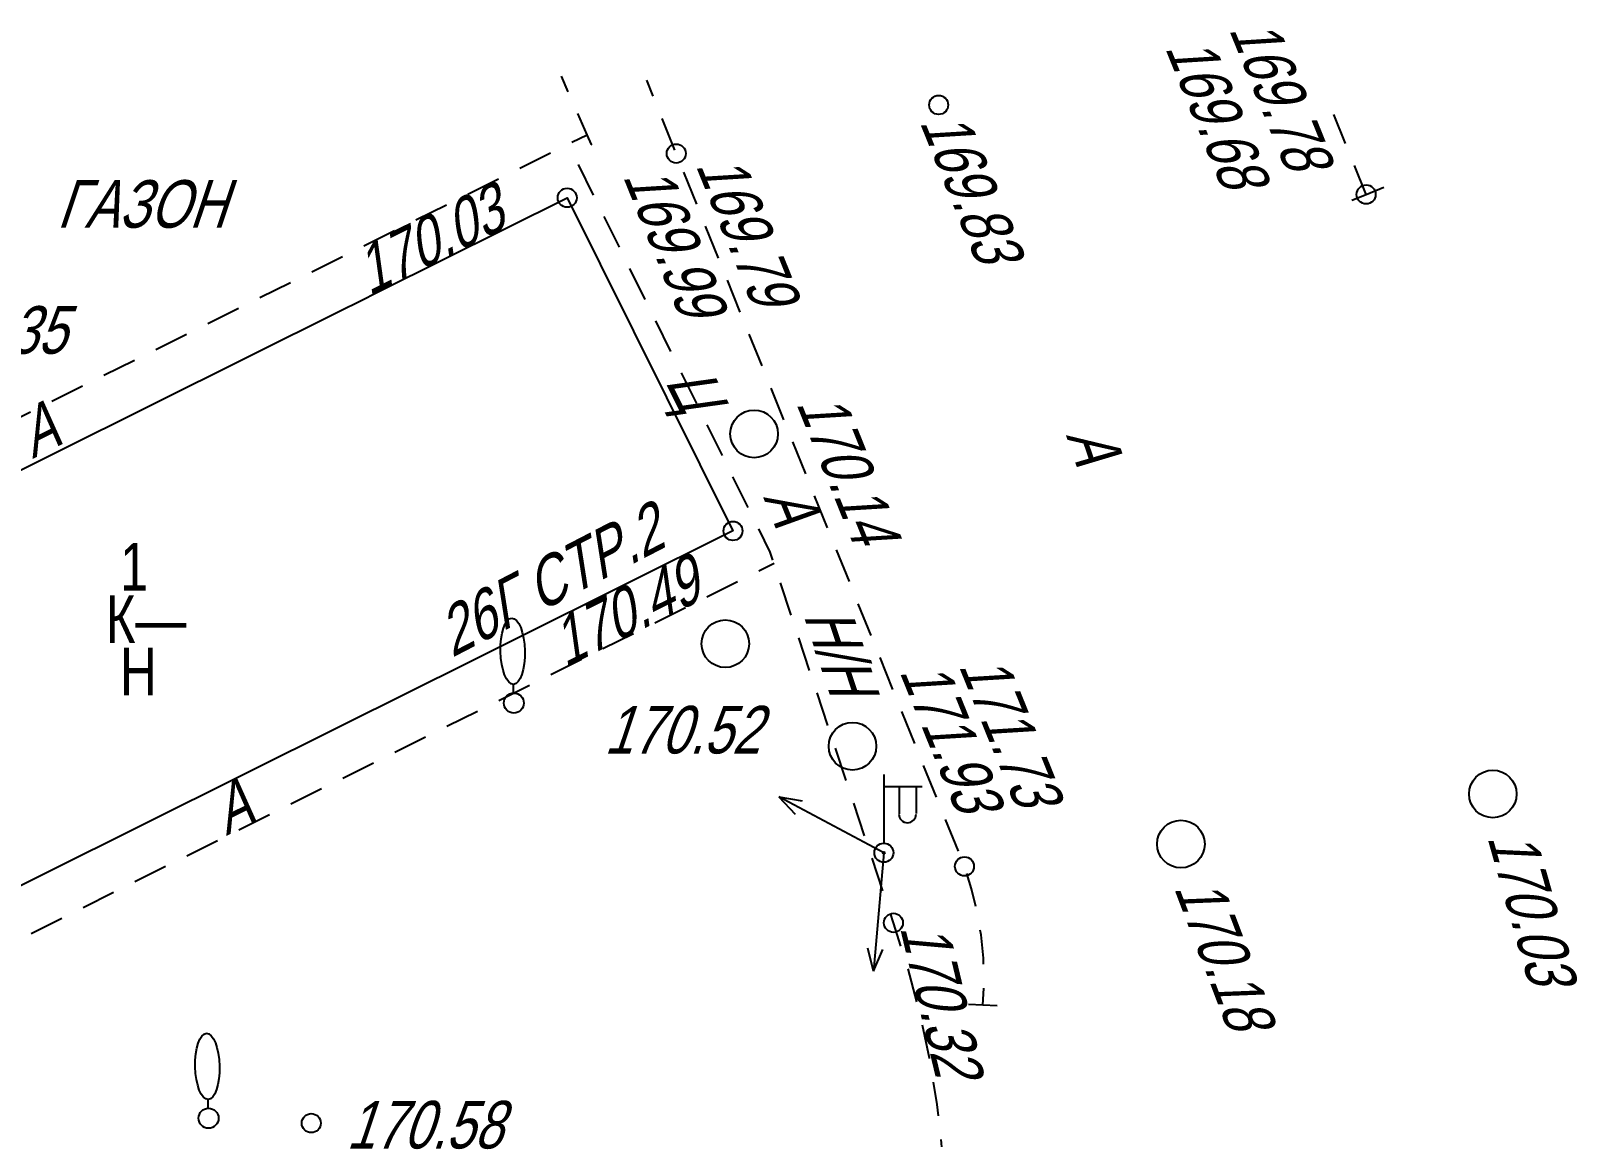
# Model space of a CAD drawing. Header units: metres. Extents: x -584 to -429, y 22748 to 22926.
# Drawn here: x -506.55 to -474.05, y 22902.79 to 22926.02 of the extents above; entities that cross this region are included whole.
import ezdxf
from ezdxf.enums import TextEntityAlignment as Align

# ---------------------------------------------------------------- set-up
doc = ezdxf.new("R2010")
doc.units = ezdxf.units.M
doc.header["$MEASUREMENT"] = 0
for name, color, linetype, lineweight in [('Внутреннее заполнение', 7, 'Continuous', 25), ('Горизонтали', 7, 'Continuous', 25), ('Граница улицы', 7, 'Continuous', 25), ('Здания', 7, 'Continuous', 25), ('Колодцы', 7, 'Continuous', 25), ('Леса и газоны', 7, 'Continuous', 25), ('Номер дома', 7, 'Continuous', 25), ('Отдельно стоящее дерево', 7, 'Continuous', 25), ('Фонари', 7, 'Continuous', 25), ('Части зданий', 7, 'Continuous', 25)]:
    doc.layers.add(name, color=color, linetype=linetype, lineweight=lineweight)
doc.styles.add('Style-RUSSIAN_1251', font='RUSSIAN_1251.shx')
doc.styles.add('Style-RUSSIAN_1251 I 0.32289', font='RUSSIAN_1251.shx', dxfattribs={"oblique": 18.5})

# ---------------------------------------------------------------- blocks, each defined once
blk = doc.blocks.new('PIKET')
at = {"layer": 'Горизонтали', "color": 7, "linetype": 'Continuous', "lineweight": 25}
blk.add_arc((0, 0), 0.2, 0, 360, dxfattribs=at)
blk = doc.blocks.new('KOLOD')
at = {"layer": 'Колодцы', "color": 7, "linetype": 'Continuous', "lineweight": 25}
blk.add_arc((0, 0), 0.5, 0, 360, dxfattribs=at)
blk = doc.blocks.new('STRFON')
at = {"layer": 'Фонари', "color": 7, "linetype": 'Continuous', "lineweight": 25, "flags": 128}
for points in [[(0, 0), (2.5, 0)], [(2.5, 0), (2.024, -0.156)], [(2.5, 0), (2.025, 0.157)]]:
    blk.add_lwpolyline(points, dxfattribs=at)
blk = doc.blocks.new('STRFON_1')
at = {"layer": 'Фонари', "color": 7, "linetype": 'Continuous', "lineweight": 25, "flags": 128}
for points in [[(2.5, 0), (2.025, 0.157)], [(0, 0), (2.5, 0)], [(2.5, 0), (2.025, -0.156)]]:
    blk.add_lwpolyline(points, dxfattribs=at)
blk = doc.blocks.new('KOLOD_1')
at = {"layer": 'Колодцы', "color": 7, "linetype": 'Continuous', "lineweight": 25}
blk.add_arc((0, 0), 0.5, 0, 360, dxfattribs=at)
blk = doc.blocks.new('PIKET_5')
at = {"layer": 'Горизонтали', "color": 7, "linetype": 'Continuous', "lineweight": 25}
blk.add_arc((0, 0), 0.2, 0, 360, dxfattribs=at)
blk = doc.blocks.new('PIKET_6')
at = {"layer": 'Горизонтали', "color": 7, "linetype": 'Continuous', "lineweight": 25}
blk.add_arc((0, 0), 0.2, 0, 360, dxfattribs=at)
blk = doc.blocks.new('PIKET_8')
at = {"layer": 'Горизонтали', "color": 7, "linetype": 'Continuous', "lineweight": 25}
blk.add_arc((0, 0), 0.2, 0, 360, dxfattribs=at)
blk = doc.blocks.new('PIKET_9')
at = {"layer": 'Горизонтали', "color": 7, "linetype": 'Continuous', "lineweight": 25}
blk.add_arc((0, 0), 0.2, 0, 360, dxfattribs=at)
blk = doc.blocks.new('PIKET_13')
at = {"layer": 'Горизонтали', "color": 7, "linetype": 'Continuous', "lineweight": 25}
blk.add_arc((0, 0), 0.2, 0, 360, dxfattribs=at)
blk = doc.blocks.new('msdElementTypeLineString_1')
at = {"layer": 'Граница улицы', "color": 7, "linetype": 'Continuous', "lineweight": 25}
for p, q in [((0.135, 19.084), (0.001, 19.419)), ((0.59, 17.95), (0.322, 18.62)), ((1.048, 16.818), (0.778, 17.487)), ((1.506, 15.686), (1.236, 16.355)), ((1.964, 14.554), (1.694, 15.222)), ((2.423, 13.421), (2.152, 14.09)), ((2.881, 12.289), (2.61, 12.958)), ((3.339, 11.157), (3.068, 11.826)), ((3.797, 10.025), (3.526, 10.693)), ((4.255, 8.893), (3.984, 9.561)), ((4.713, 7.76), (4.442, 8.429)), ((5.171, 6.628), (4.9, 7.297)), ((5.629, 5.496), (5.358, 6.165)), ((6.087, 4.364), (5.816, 5.032)), ((6.545, 3.231), (6.275, 3.9)), ((7.061, 0), (7.077, 0.36))]:
    blk.add_line(p, q, dxfattribs=at)
at = {"layer": 'Граница улицы', "color": 7, "linetype": 'Continuous', "lineweight": 25, "flags": 128}
for points in [[(6.914, 2.069), (6.823, 2.446), (6.721, 2.764)], [(7.073, 0.86), (7.07, 0.985), (7.022, 1.478), (7.005, 1.578)]]:
    blk.add_lwpolyline(points, dxfattribs=at)
blk = doc.blocks.new('FONAR5')
at = {"layer": 'Фонари', "color": 7, "linetype": 'Continuous', "lineweight": 25}
for p, q in [((0.003, 0.2), (0.003, 1.641)), ((0.017, 1.388), (0.805, 1.388)), ((0.322, 1.371), (0.322, 0.816)), ((0.676, 1.378), (0.676, 0.823))]:
    blk.add_line(p, q, dxfattribs=at)
for centre, radius, start, end in [((0.496, 0.809), 0.181, 180, 0), ((0, 0), 0.2, 0, 360), ((0, 0), 0.02, 0, 360)]:
    blk.add_arc(centre, radius, start, end, dxfattribs=at)
blk = doc.blocks.new('KOLOD_3')
at = {"layer": 'Колодцы', "color": 7, "linetype": 'Continuous', "lineweight": 25}
blk.add_arc((0, 0), 0.5, 0, 360, dxfattribs=at)
blk = doc.blocks.new('KOLOD_5')
at = {"layer": 'Колодцы', "color": 7, "linetype": 'Continuous', "lineweight": 25}
blk.add_arc((0, 0), 0.5, 0, 360, dxfattribs=at)
blk = doc.blocks.new('KOLOD_6')
at = {"layer": 'Колодцы', "color": 7, "linetype": 'Continuous', "lineweight": 25}
blk.add_arc((0, 0), 0.5, 0, 360, dxfattribs=at)
blk = doc.blocks.new('msdElementTypeLineString_5')
at = {"layer": 'Граница улицы', "color": 7, "linetype": 'Continuous', "lineweight": 25}
for p, q in [((0.247, 1.071), (0.001, 1.679)), ((0.682, 0), (0.435, 0.608))]:
    blk.add_line(p, q, dxfattribs=at)
blk = doc.blocks.new('PIKET_85')
at = {"layer": 'Горизонтали', "color": 7, "linetype": 'Continuous', "lineweight": 25}
blk.add_arc((0, 0), 0.2, 0, 360, dxfattribs=at)
blk = doc.blocks.new('DEREVO_226')
at = {"layer": 'Отдельно стоящее дерево', "color": 7, "linetype": 'Continuous', "lineweight": 25, "flags": 128}
blk.add_lwpolyline([(-0.007, 0.21), (-0.007, 0.393)], dxfattribs=at)
at = {"layer": 'Отдельно стоящее дерево', "color": 7, "linetype": 'Continuous', "lineweight": 25}
blk.add_arc((0, 0), 0.21, 0, 359.99999, dxfattribs=at)
blk.add_ellipse((-0.0255, 1.088), major_axis=(-0.0185, 0.695), ratio=0.3698286, dxfattribs=at)
blk = doc.blocks.new('DEREVO_227')
at = {"layer": 'Отдельно стоящее дерево', "color": 7, "linetype": 'Continuous', "lineweight": 25, "flags": 128}
blk.add_lwpolyline([(-0.007, 0.21), (-0.007, 0.393)], dxfattribs=at)
at = {"layer": 'Отдельно стоящее дерево', "color": 7, "linetype": 'Continuous', "lineweight": 25}
blk.add_arc((0, 0), 0.21, 0, 360, dxfattribs=at)
blk.add_ellipse((-0.025, 1.088), major_axis=(-0.019, 0.695), ratio=0.369829, dxfattribs=at)
blk = doc.blocks.new('PIKET_128')
at = {"layer": 'Горизонтали', "color": 7, "linetype": 'Continuous', "lineweight": 25}
blk.add_arc((0, 0), 0.2, 0, 360, dxfattribs=at)
blk = doc.blocks.new('msdElementTypeLineString_41')
at = {"layer": 'Части зданий', "color": 7, "linetype": 'Continuous', "lineweight": 25}
for p, q in [((22.259, 19.866), (22.581, 20.026)), ((21.167, 19.322), (21.811, 19.643)), ((20.075, 18.779), (20.719, 19.099)), ((18.983, 18.235), (19.627, 18.556)), ((17.891, 17.692), (18.536, 18.012)), ((16.799, 17.148), (17.444, 17.469)), ((15.707, 16.605), (16.352, 16.925)), ((14.615, 16.061), (15.26, 16.382)), ((13.524, 15.518), (14.168, 15.839)), ((12.432, 14.974), (13.076, 15.295)), ((11.34, 14.431), (11.984, 14.752)), ((10.248, 13.887), (10.892, 14.208)), ((9.156, 13.344), (9.8, 13.665)), ((8.064, 12.8), (8.708, 13.121)), ((6.972, 12.257), (7.616, 12.578)), ((5.88, 11.713), (6.524, 12.034)), ((4.788, 11.17), (5.432, 11.491)), ((3.696, 10.626), (4.341, 10.947)), ((26.511, 11.019), (26.188, 10.859)), ((2.604, 10.083), (3.249, 10.404)), ((25.741, 10.636), (25.097, 10.315)), ((24.649, 10.092), (24.005, 9.772)), ((1.512, 9.539), (2.157, 9.86)), ((23.557, 9.549), (22.913, 9.228)), ((0.421, 8.996), (1.065, 9.317)), ((22.465, 9.005), (21.821, 8.685)), ((0.335, 8.115), (0.014, 8.759)), ((21.373, 8.462), (20.729, 8.141)), ((20.281, 7.918), (19.637, 7.598)), ((0.878, 7.023), (0.557, 7.667)), ((19.189, 7.375), (18.545, 7.054)), ((18.097, 6.831), (17.453, 6.511)), ((1.422, 5.931), (1.101, 6.576)), ((17.005, 6.288), (16.361, 5.967)), ((15.914, 5.744), (15.269, 5.424)), ((1.965, 4.839), (1.644, 5.484)), ((14.822, 5.201), (14.177, 4.88)), ((13.73, 4.657), (13.085, 4.337)), ((2.509, 3.747), (2.188, 4.392)), ((12.638, 4.114), (11.994, 3.793)), ((3.052, 2.655), (2.731, 3.3)), ((11.546, 3.57), (10.902, 3.25)), ((10.454, 3.027), (9.81, 2.706)), ((9.362, 2.483), (8.718, 2.163)), ((8.27, 1.94), (7.626, 1.619)), ((7.178, 1.396), (6.534, 1.076)), ((4.139, 0.472), (3.818, 1.116)), ((6.086, 0.853), (5.442, 0.532))]:
    blk.add_line(p, q, dxfattribs=at)
at = {"layer": 'Части зданий', "color": 7, "linetype": 'Continuous', "lineweight": 25, "flags": 128}
for points in [[(3.596, 1.564), (3.533, 1.69), (3.275, 2.208)], [(4.994, 0.309), (4.374, 0), (4.362, 0.024)]]:
    blk.add_lwpolyline(points, dxfattribs=at)
blk = doc.blocks.new('msdElementTypeLineString_52')
at = {"layer": 'Граница улицы', "color": 7, "linetype": 'Continuous', "lineweight": 25}
for p, q in [((0.145, 52.313), (0.001, 52.643)), ((0.677, 50.141), (0.358, 50.787)), ((1.219, 49.048), (0.899, 49.693)), ((1.76, 47.955), (1.44, 48.6)), ((2.301, 46.862), (1.982, 47.507)), ((2.842, 45.769), (2.523, 46.414)), ((3.383, 44.675), (3.064, 45.321)), ((3.925, 43.582), (3.605, 44.227)), ((4.828, 41.322), (4.601, 42.006)), ((5.213, 40.165), (4.986, 40.848)), ((5.598, 39.007), (5.371, 39.69)), ((5.983, 37.85), (5.756, 38.533)), ((6.367, 36.692), (6.14, 37.375)), ((6.752, 35.535), (6.525, 36.218)), ((7.467, 33.203), (7.282, 33.899)), ((7.927, 28.388), (8.065, 29.094)), ((7.693, 27.191), (7.831, 27.897)), ((7.46, 25.993), (7.598, 26.7)), ((7.226, 24.796), (7.364, 25.503)), ((6.993, 23.599), (7.13, 24.305)), ((6.759, 22.402), (6.897, 23.108)), ((6.525, 21.205), (6.663, 21.911)), ((6.292, 20.007), (6.43, 20.714)), ((6.058, 18.81), (6.196, 19.517)), ((5.825, 17.613), (5.962, 18.319)), ((5.591, 16.416), (5.729, 17.122)), ((5.36, 15.218), (5.496, 15.925)), ((5.129, 14.02), (5.265, 14.727)), ((4.898, 12.822), (5.034, 13.529)), ((4.667, 11.625), (4.803, 12.331)), ((4.436, 10.427), (4.572, 11.134)), ((4.205, 9.229), (4.341, 9.936)), ((3.974, 8.031), (4.11, 8.738)), ((3.743, 6.834), (3.879, 7.54)), ((3.512, 5.636), (3.648, 6.343)), ((3.281, 4.438), (3.417, 5.145)), ((3.05, 3.24), (3.186, 3.947)), ((2.819, 2.043), (2.955, 2.749)), ((2.588, 0.845), (2.724, 1.552)), ((2.425, 0.001), (2.493, 0.354))]:
    blk.add_line(p, q, dxfattribs=at)
at = {"layer": 'Граница улицы', "color": 7, "linetype": 'Continuous', "lineweight": 25, "flags": 128}
for points in [[(0.626, 51.196), (0.631, 51.203), (0.539, 51.412), (0.345, 51.855)], [(4.444, 42.48), (4.389, 42.643), (4.146, 43.134)], [(7.131, 34.375), (6.975, 34.864), (6.91, 35.06)], [(7.734, 32.013), (7.733, 32.02), (7.583, 32.717)], [(7.919, 30.808), (7.892, 31.049), (7.815, 31.52)], [(8.033, 29.593), (8.002, 30.073), (7.975, 30.311)]]:
    blk.add_lwpolyline(points, dxfattribs=at)
blk = doc.blocks.new('msdElementTypeTextNode_3')
at = {"layer": 'Здания', "color": 7, "linetype": 'Continuous', "lineweight": 25, "style": 'Style-RUSSIAN_1251', "width": 0.799996}
for s, p in [(' 1 ', (0, 1.1)), ('К—', (0, 0)), (' Н', (0, -1.1))]:
    blk.add_text(s, height=1, dxfattribs=at).set_placement(p, align=Align.MIDDLE_LEFT)

msp = doc.modelspace()

# ---------------------------------------------------------------- linework, layer by layer
at = {"layer": 'Внутреннее заполнение', "color": 7, "linetype": 'Continuous', "lineweight": 25, "flags": 128}
for points in [[(-478.806, 22922.464), (-478.505, 22922.586), (-478.134, 22922.736)], [(-486.254, 22905.55), (-486.554, 22905.563), (-486.854, 22905.576)]]:
    msp.add_lwpolyline(points, dxfattribs=at)
at = {"layer": 'Здания', "color": 7, "linetype": 'Continuous', "lineweight": 25, "flags": 128}
msp.add_lwpolyline([(-497.322, 22912.773), (-500, 22911.441), (-512.564, 22905.187), (-512.628, 22905.155), (-513.023, 22905.95), (-516.11, 22912.151), (-500, 22920.17), (-499.684, 22920.327), (-499.213, 22920.561), (-495.286, 22922.516), (-491.804, 22915.52), (-496.374, 22913.245), (-497.322, 22912.773)], dxfattribs=at)

# ---------------------------------------------------------------- block references
at = {"layer": 'Горизонтали', "color": 7, "linetype": 'Continuous', "lineweight": 25}
for name, p in [('PIKET_128', (-487.484, 22924.464)), ('PIKET_5', (-492.996, 22923.444)), ('PIKET_13', (-478.505, 22922.586)), ('PIKET_9', (-495.286, 22922.516)), ('PIKET', (-491.804, 22915.52)), ('PIKET_6', (-486.942, 22908.477)), ('PIKET_8', (-488.434, 22907.292)), ('PIKET_85', (-500.662, 22903.086))]:
    msp.add_blockref(name, p, dxfattribs=at)
at = {"layer": 'Граница улицы', "color": 7, "linetype": 'Continuous', "lineweight": 25}
for name, p in [('msdElementTypeLineString_52', (-495.409, 22872.428)), ('msdElementTypeLineString_1', (-493.615, 22905.563)), ('msdElementTypeLineString_5', (-479.187, 22922.586))]:
    msp.add_blockref(name, p, dxfattribs=at)
at = {"layer": 'Здания', "color": 7, "linetype": 'Continuous', "lineweight": 25}
msp.add_blockref('msdElementTypeTextNode_3', (-504.978, 22913.668), dxfattribs=at)
at = {"layer": 'Колодцы', "color": 7, "linetype": 'Continuous', "lineweight": 25}
for name, p in [('KOLOD_1', (-491.361, 22917.557)), ('KOLOD_6', (-491.965, 22913.152)), ('KOLOD_5', (-489.294, 22911)), ('KOLOD', (-475.844, 22909.997)), ('KOLOD_3', (-482.396, 22908.946))]:
    msp.add_blockref(name, p, dxfattribs=at)
at = {"layer": 'Отдельно стоящее дерево', "color": 7, "linetype": 'Continuous', "lineweight": 25}
for name, p in [('DEREVO_227', (-496.407, 22911.906)), ('DEREVO_226', (-502.82, 22903.189))]:
    msp.add_blockref(name, p, dxfattribs=at)
at = {"layer": 'Фонари', "color": 7, "linetype": 'Continuous', "lineweight": 25}
msp.add_blockref('FONAR5', (-488.635, 22908.764), dxfattribs=at)
for name, xscale, yscale, zscale, rotation in [('STRFON', 0.9999977007219976, 0.9999977007219976, 0.9999977007219976, 152.0365109548788), ('STRFON_1', 1.000000625760055, 1.000000625760055, 1.000000625760055, 264.9605036898699)]:
    msp.add_blockref(name, (-488.635, 22908.764), dxfattribs=dict(at, xscale=xscale, yscale=yscale, zscale=zscale, rotation=rotation))
at = {"layer": 'Части зданий', "color": 7, "linetype": 'Continuous', "lineweight": 25}
msp.add_blockref('msdElementTypeLineString_41', (-517.451, 22903.814), dxfattribs=at)

# ---------------------------------------------------------------- texts
at = {"layer": 'Горизонтали', "color": 7, "linetype": 'Continuous', "lineweight": 25, "style": 'Style-RUSSIAN_1251 I 0.32289', "oblique": 18.5}
for s, rotation, width, p in [('169.78', 292.0906, 0.799996, (-481.393, 22926.058)), ('169.83', 292.0266, 0.8, (-487.888, 22924.108)), ('170.03', 26.4614, 0.799996, (-499.45, 22920.445)), ('169.99', 292.0266, 0.799996, (-494.122, 22922.971)), ('170.49', 26.4614, 0.799996, (-495.335, 22912.642)), ('171.93', 292.0266, 0.799996, (-488.313, 22912.572)), ('170.32', 283.4352, 0.799996, (-488.299, 22907.198))]:
    msp.add_text(s, height=1, rotation=rotation, dxfattribs=dict(at, width=width)).set_placement(p)
at = {"layer": 'Горизонтали', "color": 7, "linetype": 'Continuous', "lineweight": 25, "style": 'Style-RUSSIAN_1251 I 0.32289', "oblique": 18.5, "width": 0.799996}
for s, rotation, p in [('169.68', 292.0906, (-481.809, 22926.048)), ('169.79', 292.0266, (-491.667, 22923.578)), ('171.73', 292.0266, (-486.141, 22913.069))]:
    msp.add_text(s, height=1, rotation=rotation, dxfattribs=at).set_placement(p, align=Align.TOP_LEFT)
msp.add_text('170.35', height=1, dxfattribs=at).set_placement((-509.094, 22919.741), align=Align.MIDDLE_LEFT)
msp.add_text('170.58', height=1, dxfattribs=at).set_placement((-499.928, 22902.553))
at = {"layer": 'Граница улицы', "color": 7, "linetype": 'Continuous', "lineweight": 25, "style": 'Style-RUSSIAN_1251 I 0.32289', "oblique": 18.5, "width": 0.799996}
for rotation, p in [(288.8931, (-484.812, 22917.533)), (292.0266, (-491.173, 22916.231))]:
    msp.add_text('А', height=1, rotation=rotation, dxfattribs=at).set_placement(p)
at = {"layer": 'Колодцы', "color": 7, "linetype": 'Continuous', "lineweight": 25, "style": 'Style-RUSSIAN_1251 I 0.32289', "oblique": 18.5, "width": 0.799996}
for s, rotation, p in [('170.14', 292.0266, (-490.482, 22918.203)), ('Н/Н', 288.3855, (-490.326, 22913.749)), ('170.03', 285.8301, (-475.963, 22909.091)), ('170.18', 290.7816, (-482.547, 22908.032))]:
    msp.add_text(s, height=1, rotation=rotation, dxfattribs=at).set_placement(p)
msp.add_text('170.52', height=1, dxfattribs=at).set_placement((-494.511, 22910.847))
at = {"layer": 'Леса и газоны', "color": 7, "linetype": 'Continuous', "lineweight": 25, "style": 'Style-RUSSIAN_1251 I 0.32289', "oblique": 18.5, "width": 0.799996}
msp.add_text('ГАЗОН', height=1, dxfattribs=at).set_placement((-506.008, 22921.886))
at = {"layer": 'Номер дома', "color": 7, "linetype": 'Continuous', "lineweight": 25, "style": 'Style-RUSSIAN_1251 I 0.32289', "oblique": 18.5, "width": 0.799996}
msp.add_text('26Г СТР.2', height=1, rotation=27.4194, dxfattribs=at).set_placement((-497.708, 22912.853))
at = {"layer": 'Части зданий', "color": 7, "linetype": 'Continuous', "lineweight": 25, "style": 'Style-RUSSIAN_1251 I 0.32289', "oblique": 18.5}
for s, rotation, width, p in [('Ц', 296.4614, 0.799996, (-493.237, 22918.657)), ('А', 26.4614, 0.8, (-506.519, 22917.03)), ('А', 26.4614, 0.8, (-502.451, 22909.111))]:
    msp.add_text(s, height=1, rotation=rotation, dxfattribs=dict(at, width=width)).set_placement(p)

doc.saveas('drawing.dxf')
